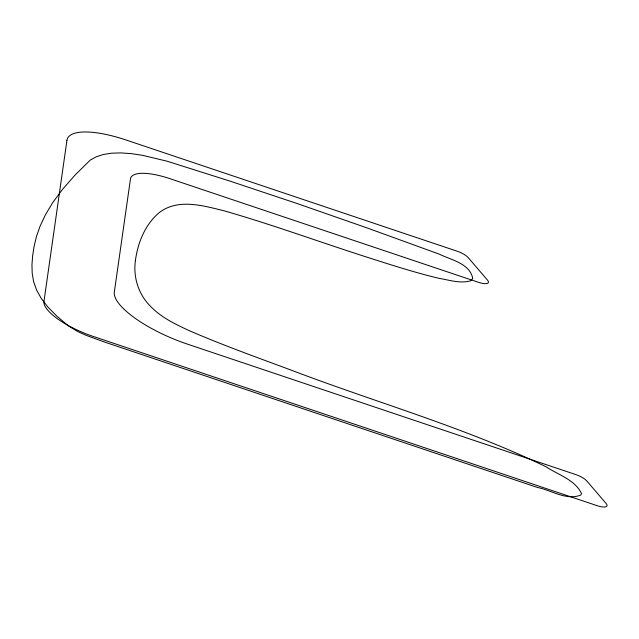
<?xml version="1.0" encoding="UTF-8"?>
<svg xmlns="http://www.w3.org/2000/svg" width="639" height="639" viewBox="0 0 639 639"><rect width="100%" height="100%" fill="white"/><g stroke="black" fill="none" stroke-linecap="round" stroke-linejoin="round"><path stroke-width="0.96" d="M135.388 260.696C133.072 277.15 138.495 294.339 150.317 306.113C161.268 317.631 175.861 324.5 190.095 331.018C222.979 345.212 256.686 357.353 290.274 369.773C375.46 402.354 463.978 427.012 546.233 466.885C558.039 474.737 575.348 479.961 581.522 493.635L580.763 495.041C566.497 500.904 551.337 490.193 537.383 487.437L103.989 341.865L85.89 335.251L77.75 331.553L68.357 325.874L56.871 316.169L47.925 307.079L41.255 298.437L36.591 290.066L33.659 281.799L32.206 273.46L31.95 264.881L32.637 255.88L34.043 246.598L36.423 236.678L40.121 226.07L45.473 214.688L52.837 202.459L62.55 189.312L74.947 175.182L90.371 159.982L96.233 156.811L103.278 154.51L111.537 153.192L120.963 152.905L131.45 153.656L142.824 155.381L167.402 161.292L230.679 181.34L298.014 203.833L368.016 228.259L439.257 254.146C451.174 259.985 469.801 263.38 472.756 278.468L470.783 280.753C460.392 283.852 449.473 280.066 439.153 278.364C414.312 272.446 389.998 264.546 365.692 256.758C318.462 241.582 271.831 224.497 224.129 210.822C203.362 205.742 178.137 198.138 159.319 212.563C145.093 224.433 137.784 242.7 135.388 260.696M66.927 140.428L43.955 301.488A47.494 14.753 22.8 0 0 92.647 336.226L597.161 505.689A11.877 3.69 22.8 0 0 606.068 503.428L586.842 481.015A11.877 3.69 22.8 0 0 575.643 474.529L187.379 344.109A71.241 22.133 22.8 0 1 114.341 291.999L130.468 178.944A47.494 14.753 22.8 0 1 169.99 178.688L478.555 282.334A11.877 3.69 22.8 0 0 487.469 280.074L468.243 257.661A11.877 3.69 22.8 0 0 457.045 251.167L126.21 140.045A71.241 22.133 22.8 0 0 66.927 140.428"/></g></svg>
